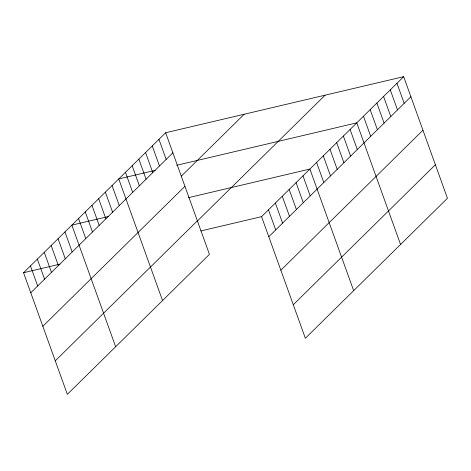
<?xml version="1.0" encoding="UTF-8"?>
<svg xmlns="http://www.w3.org/2000/svg" width="471" height="471" viewBox="0 0 471 471"><rect width="100%" height="100%" fill="white"/><g stroke="black" fill="none" stroke-linecap="round" stroke-linejoin="round"><path stroke-width="0.71" d="M165.651 132.745L209.436 254.352L67.329 394.333L23.55 272.727L165.651 132.745L403.671 76.667L447.45 198.273L305.349 338.255L261.564 216.648L403.671 76.667M30.768 292.779L172.875 152.798M181.329 176.166L244.196 114.241M42.837 326.291L184.938 186.31M55.266 360.821L197.367 220.84M197.32 221.07L325.125 95.171M268.788 236.707L410.889 96.726M280.851 270.219L422.952 130.237M293.28 304.743L435.387 164.762M155.177 170.361L118.757 178.939L162.542 300.545M176.596 165.309L356.777 122.86L400.556 244.467M108.283 216.554L71.863 225.132L115.648 346.738M188.412 197.673L309.883 169.054L353.662 290.66M23.55 272.727L59.964 264.143M200.87 230.949L261.564 216.648M396.971 83.267L404.189 103.326M390.271 89.867L397.489 109.92M383.571 96.467L390.795 116.52M376.871 103.067L384.095 123.119M370.171 109.666L377.395 129.719M363.477 116.26L370.695 136.319M350.077 129.46L357.295 149.519M343.377 136.06L350.595 156.113M336.677 142.66L343.901 162.713M329.977 149.26L337.201 169.313M323.277 155.86L330.501 175.913M316.583 162.454L323.801 182.512M302.977 175.854L310.201 195.912M296.076 182.654L303.295 202.707M289.176 189.454L296.394 209.507M282.27 196.254L289.494 216.307M275.37 203.048L282.588 223.107M268.47 209.848L275.688 229.907M158.951 139.345L166.175 159.398M152.257 145.939L159.475 165.998M145.557 152.539L152.775 172.598M138.857 159.139L146.075 179.198M132.157 165.739L139.375 185.792M125.457 172.339L132.681 192.392M112.057 185.539L119.281 205.591M105.363 192.133L112.581 212.191M98.663 198.733L105.881 218.791M91.963 205.332L99.181 225.391M85.263 211.932L92.481 231.991M78.563 218.532L85.787 238.585M64.963 231.932L72.181 251.985M58.063 238.726L65.281 258.785M51.156 245.526L58.38 265.585M44.256 252.326L51.474 272.385M37.356 259.127L44.574 279.179M30.45 265.927L37.674 285.979"/></g></svg>
